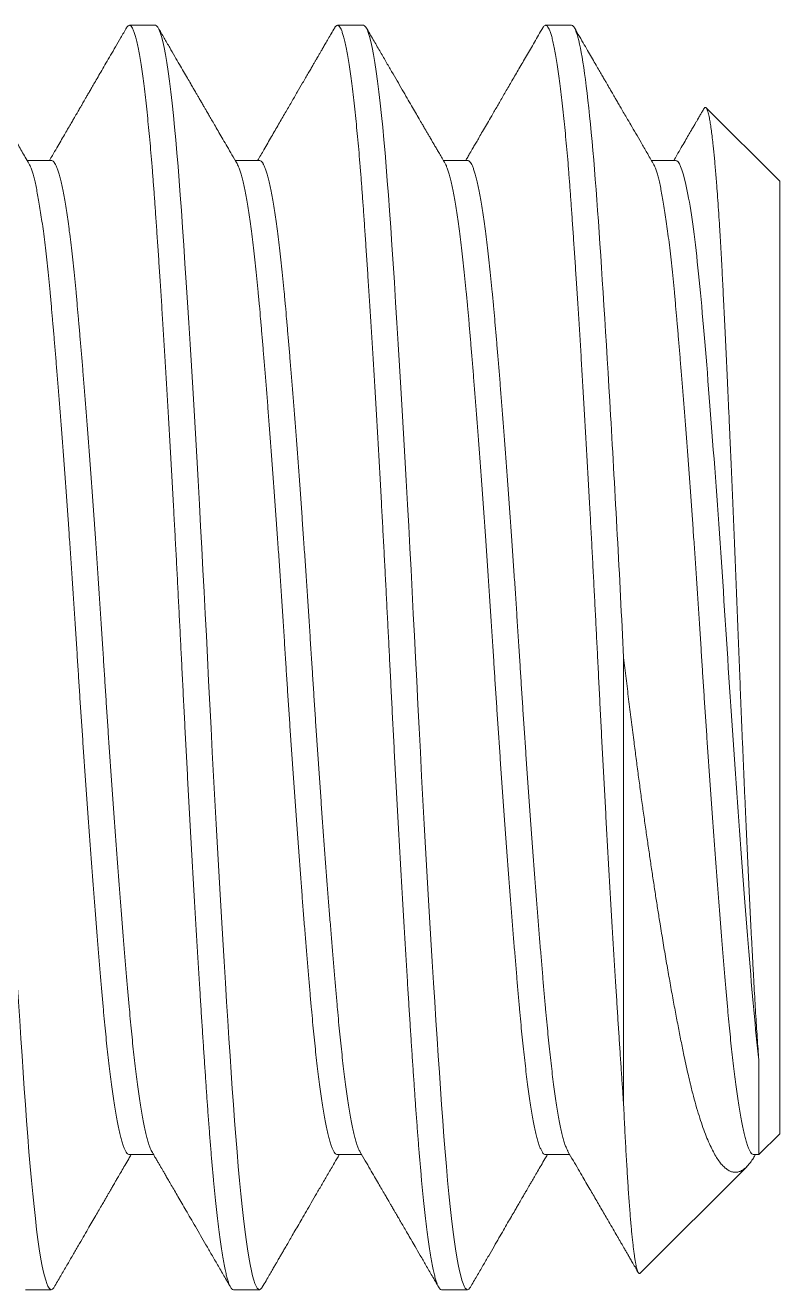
# Model space of a CAD drawing. Header units: inches. Extents: x -1 to 66.5, y -11.9 to 25.2.
# Drawn here: x 40.1658 to 40.279, y 4.3358 to 4.5258 of the extents above; entities that cross this region are included whole.
import ezdxf

# ---------------------------------------------------------------- set-up
doc = ezdxf.new("R2010")
doc.units = ezdxf.units.IN
doc.header["$MEASUREMENT"] = 0
doc.linetypes.add('SLD-Solid', pattern=[0])
doc.layers.add('Fastener', color=134, linetype='Continuous')

msp = doc.modelspace()

# ---------------------------------------------------------------- linework, layer by layer
at = {"layer": 'Fastener', "linetype": 'SLD-Solid', "lineweight": 15}
for p, q in [((40.1853, 4.52584), (40.18139, 4.52584)), ((40.21655, 4.52584), (40.21264, 4.52584)), ((40.2478, 4.52584), (40.24389, 4.52584)), ((40.27905, 4.5024), (40.268, 4.51345)), ((40.16967, 4.50554), (40.16603, 4.50554)), ((40.20092, 4.50554), (40.19728, 4.50554)), ((40.23217, 4.50554), (40.22853, 4.50554)), ((40.26342, 4.50554), (40.25978, 4.50554)), ((40.27905, 4.5024), (40.27905, 4.35928)), ((40.25561, 4.36367), (40.25561, 4.43084)), ((40.27591, 4.35615), (40.27905, 4.35928)), ((40.18139, 4.35614), (40.18503, 4.35614)), ((40.21264, 4.35614), (40.21628, 4.35614)), ((40.24389, 4.35614), (40.24753, 4.35614)), ((40.27514, 4.35614), (40.27591, 4.35614)), ((40.27538, 4.35609), (40.27541, 4.35614)), ((40.25809, 4.33832), (40.27409, 4.35433)), ((40.16577, 4.33584), (40.16967, 4.33584)), ((40.19702, 4.33584), (40.20092, 4.33584)), ((40.22827, 4.33584), (40.23217, 4.33584))]:
    msp.add_line(p, q, dxfattribs=at)
at = {"layer": 'Fastener', "linetype": 'SLD-Solid', "lineweight": 15, "flags": 128}
for points in [[(40.1701, 4.33623), (40.17003, 4.33611), (40.16985, 4.33591), (40.16967, 4.33584), (40.16951, 4.3359), (40.16934, 4.33607), (40.16917, 4.33635), (40.169, 4.33675), (40.16883, 4.33728), (40.16865, 4.33791), (40.16847, 4.33867), (40.16827, 4.33964), (40.16807, 4.34075), (40.16787, 4.342), (40.16767, 4.34339), (40.16747, 4.34491), (40.16728, 4.34656), (40.16708, 4.34834), (40.16688, 4.35024), (40.16668, 4.35225), (40.16649, 4.35438), (40.16631, 4.35656), (40.16612, 4.35885), (40.16594, 4.36122), (40.16577, 4.36367), (40.1656, 4.36602), (40.16544, 4.36846), (40.16527, 4.37099), (40.16509, 4.37361), (40.16492, 4.37631), (40.16474, 4.37909), (40.16456, 4.38194), (40.16437, 4.38515), (40.16417, 4.38845), (40.16397, 4.39181), (40.16377, 4.39524), (40.16357, 4.39872), (40.16337, 4.40224), (40.16317, 4.4058), (40.16297, 4.4094), (40.16278, 4.41301), (40.16259, 4.41663), (40.1624, 4.4202), (40.16222, 4.42376), (40.16204, 4.42731), (40.16186, 4.43084), (40.1617, 4.43411), (40.16153, 4.43739), (40.16136, 4.44069), (40.16119, 4.44399), (40.16101, 4.44729), (40.16084, 4.45058), (40.16066, 4.45385), (40.16046, 4.45743), (40.16026, 4.46098), (40.16006, 4.46449), (40.15986, 4.46794), (40.15966, 4.47134), (40.15946, 4.47468), (40.15926, 4.47794), (40.15907, 4.48112), (40.15887, 4.48421), (40.15868, 4.48721), (40.15849, 4.49007), (40.15831, 4.49282), (40.15813, 4.49547), (40.15795, 4.49802), (40.15779, 4.50029), (40.15762, 4.50249), (40.15745, 4.50462), (40.15728, 4.50667), (40.15711, 4.50863), (40.15693, 4.51051), (40.15675, 4.51229), (40.15655, 4.51413), (40.15636, 4.51586), (40.15616, 4.51745), (40.15596, 4.51892), (40.15576, 4.52024), (40.15556, 4.52143), (40.15536, 4.52248), (40.15516, 4.52339), (40.15497, 4.52415), (40.15477, 4.52477), (40.15459, 4.52524), (40.1544, 4.52558), (40.15422, 4.52578), (40.15405, 4.52584), (40.15405, 4.52584)], [(40.20135, 4.33623), (40.20128, 4.33611), (40.2011, 4.33591), (40.20092, 4.33584), (40.20076, 4.3359), (40.20059, 4.33607), (40.20042, 4.33635), (40.20025, 4.33675), (40.20008, 4.33728), (40.1999, 4.33791), (40.19972, 4.33867), (40.19952, 4.33964), (40.19932, 4.34075), (40.19912, 4.342), (40.19892, 4.34339), (40.19872, 4.34491), (40.19853, 4.34656), (40.19833, 4.34834), (40.19813, 4.35024), (40.19793, 4.35225), (40.19774, 4.35438), (40.19756, 4.35656), (40.19737, 4.35885), (40.19719, 4.36122), (40.19702, 4.36367), (40.19685, 4.36602), (40.19669, 4.36846), (40.19652, 4.37099), (40.19634, 4.37361), (40.19617, 4.37631), (40.19599, 4.37909), (40.19581, 4.38194), (40.19562, 4.38515), (40.19542, 4.38845), (40.19522, 4.39181), (40.19502, 4.39524), (40.19482, 4.39872), (40.19462, 4.40224), (40.19442, 4.4058), (40.19422, 4.4094), (40.19403, 4.41301), (40.19384, 4.41663), (40.19365, 4.4202), (40.19347, 4.42376), (40.19329, 4.42731), (40.19311, 4.43084), (40.19295, 4.43411), (40.19278, 4.43739), (40.19261, 4.44069), (40.19244, 4.44399), (40.19226, 4.44729), (40.19209, 4.45058), (40.19191, 4.45385), (40.19171, 4.45743), (40.19151, 4.46098), (40.19131, 4.46449), (40.19111, 4.46794), (40.19091, 4.47134), (40.19071, 4.47468), (40.19051, 4.47794), (40.19032, 4.48112), (40.19012, 4.48421), (40.18993, 4.48721), (40.18974, 4.49007), (40.18956, 4.49282), (40.18938, 4.49547), (40.1892, 4.49802), (40.18904, 4.50029), (40.18887, 4.50249), (40.1887, 4.50462), (40.18853, 4.50667), (40.18836, 4.50863), (40.18818, 4.51051), (40.188, 4.51229), (40.1878, 4.51413), (40.18761, 4.51586), (40.18741, 4.51745), (40.18721, 4.51892), (40.18701, 4.52024), (40.18681, 4.52143), (40.18661, 4.52248), (40.18641, 4.52339), (40.18622, 4.52415), (40.18602, 4.52477), (40.18584, 4.52524), (40.18565, 4.52558), (40.18547, 4.52578), (40.1853, 4.52584), (40.1853, 4.52584)], [(40.2326, 4.33623), (40.23253, 4.33611), (40.23235, 4.33591), (40.23217, 4.33584), (40.23201, 4.3359), (40.23184, 4.33607), (40.23167, 4.33635), (40.2315, 4.33675), (40.23133, 4.33728), (40.23115, 4.33791), (40.23097, 4.33867), (40.23077, 4.33964), (40.23057, 4.34075), (40.23037, 4.342), (40.23017, 4.34339), (40.22997, 4.34491), (40.22978, 4.34656), (40.22958, 4.34834), (40.22938, 4.35024), (40.22918, 4.35225), (40.22899, 4.35438), (40.22881, 4.35656), (40.22862, 4.35885), (40.22844, 4.36122), (40.22827, 4.36367), (40.2281, 4.36602), (40.22794, 4.36846), (40.22777, 4.37099), (40.22759, 4.37361), (40.22742, 4.37631), (40.22724, 4.37909), (40.22706, 4.38194), (40.22687, 4.38515), (40.22667, 4.38845), (40.22647, 4.39181), (40.22627, 4.39524), (40.22607, 4.39872), (40.22587, 4.40224), (40.22567, 4.4058), (40.22547, 4.4094), (40.22528, 4.41301), (40.22509, 4.41663), (40.2249, 4.4202), (40.22472, 4.42376), (40.22454, 4.42731), (40.22436, 4.43084), (40.2242, 4.43411), (40.22403, 4.43739), (40.22386, 4.44069), (40.22369, 4.44399), (40.22351, 4.44729), (40.22334, 4.45058), (40.22316, 4.45385), (40.22296, 4.45743), (40.22276, 4.46098), (40.22256, 4.46449), (40.22236, 4.46794), (40.22216, 4.47134), (40.22196, 4.47468), (40.22176, 4.47794), (40.22157, 4.48112), (40.22137, 4.48421), (40.22118, 4.48721), (40.22099, 4.49007), (40.22081, 4.49282), (40.22063, 4.49547), (40.22045, 4.49802), (40.22029, 4.50029), (40.22012, 4.50249), (40.21995, 4.50462), (40.21978, 4.50667), (40.21961, 4.50863), (40.21943, 4.51051), (40.21925, 4.51229), (40.21905, 4.51413), (40.21886, 4.51586), (40.21866, 4.51745), (40.21846, 4.51892), (40.21826, 4.52024), (40.21806, 4.52143), (40.21786, 4.52248), (40.21766, 4.52339), (40.21747, 4.52415), (40.21727, 4.52477), (40.21709, 4.52524), (40.2169, 4.52558), (40.21672, 4.52578), (40.21655, 4.52584), (40.21655, 4.52584)]]:
    msp.add_lwpolyline(points, dxfattribs=at)
at = {"layer": 'Fastener', "linetype": 'SLD-Solid', "lineweight": 15}
for points, knots in [([(40.19702, 4.33584), (40.19696, 4.33585), (40.19685, 4.33587), (40.19669, 4.33605), (40.19652, 4.33633), (40.19634, 4.33674), (40.19617, 4.33726), (40.19599, 4.33789), (40.19581, 4.33868), (40.19562, 4.33962), (40.19542, 4.34073), (40.19522, 4.34198), (40.19502, 4.34336), (40.19482, 4.34488), (40.19462, 4.34654), (40.19442, 4.34831), (40.19422, 4.35021), (40.19403, 4.35223), (40.19384, 4.35434), (40.19365, 4.35654), (40.19347, 4.35882), (40.19329, 4.36119), (40.19311, 4.36359), (40.19295, 4.36601), (40.19278, 4.36845), (40.19261, 4.37098), (40.19244, 4.3736), (40.19226, 4.3763), (40.19209, 4.37908), (40.1919, 4.38203), (40.19171, 4.38515), (40.19151, 4.38844), (40.19131, 4.3918), (40.19111, 4.39523), (40.19091, 4.39871), (40.19071, 4.40223), (40.19051, 4.40579), (40.19032, 4.40939), (40.19012, 4.413), (40.18993, 4.4166), (40.18974, 4.42019), (40.18956, 4.42375), (40.18938, 4.4273), (40.18921, 4.43075), (40.18904, 4.43412), (40.18887, 4.4374), (40.1887, 4.4407), (40.18853, 4.44399), (40.18836, 4.44729), (40.18818, 4.45058), (40.188, 4.45397), (40.1878, 4.45744), (40.18761, 4.46099), (40.18741, 4.4645), (40.18721, 4.46795), (40.18701, 4.47135), (40.18681, 4.47468), (40.18661, 4.47795), (40.18641, 4.48113), (40.18622, 4.48422), (40.18602, 4.48721), (40.18584, 4.49008), (40.18565, 4.49283), (40.18547, 4.49548), (40.1853, 4.49797), (40.18513, 4.50031), (40.18497, 4.50251), (40.1848, 4.50464), (40.18463, 4.50668), (40.18445, 4.50865), (40.18427, 4.51052), (40.18409, 4.51237), (40.1839, 4.51416), (40.1837, 4.51588), (40.1835, 4.51748), (40.1833, 4.51894), (40.1831, 4.52027), (40.1829, 4.52146), (40.1827, 4.5225), (40.1825, 4.52341), (40.18231, 4.52417), (40.18212, 4.52479), (40.18193, 4.52526), (40.18175, 4.5256), (40.18157, 4.5258), (40.18139, 4.52586), (40.18123, 4.5258), (40.18108, 4.52567), (40.181, 4.52551), (40.18097, 4.52545)], [0, 0, 0, 0, 0.0106493, 0.0213657, 0.0321433, 0.042976, 0.0538576, 0.0647816, 0.0757413, 0.0878301, 0.0999449, 0.1120763, 0.1242151, 0.1363518, 0.1484772, 0.1605817, 0.1726564, 0.1846921, 0.1966798, 0.2083984, 0.2200544, 0.2316401, 0.243148, 0.2537973, 0.2645137, 0.2752913, 0.286124, 0.2970056, 0.3079296, 0.3188893, 0.3309781, 0.3430929, 0.3552243, 0.3673631, 0.3794998, 0.3916252, 0.4037298, 0.4158044, 0.4278401, 0.4398278, 0.4515464, 0.4632024, 0.4747881, 0.486296, 0.4969453, 0.5076617, 0.5184393, 0.529272, 0.5401536, 0.5510776, 0.5620373, 0.5741262, 0.5862409, 0.5983723, 0.6105111, 0.6226479, 0.6347732, 0.6468778, 0.6589524, 0.6709881, 0.6829758, 0.6946944, 0.7063504, 0.7179361, 0.729444, 0.7400933, 0.7508097, 0.7615873, 0.77242, 0.7833016, 0.7942256, 0.8051854, 0.8172742, 0.8293889, 0.8415204, 0.8536591, 0.8657959, 0.8779212, 0.8900258, 0.9021004, 0.9141361, 0.9261238, 0.9378424, 0.9494984, 0.9610841, 0.9725921, 0.9832413, 0.9939577, 1, 1, 1, 1]), ([(40.22827, 4.33584), (40.22821, 4.33585), (40.2281, 4.33587), (40.22794, 4.33605), (40.22777, 4.33633), (40.22759, 4.33674), (40.22742, 4.33726), (40.22724, 4.33789), (40.22706, 4.33868), (40.22687, 4.33962), (40.22667, 4.34073), (40.22647, 4.34198), (40.22627, 4.34336), (40.22607, 4.34488), (40.22587, 4.34654), (40.22567, 4.34831), (40.22547, 4.35021), (40.22528, 4.35223), (40.22509, 4.35434), (40.2249, 4.35654), (40.22472, 4.35882), (40.22454, 4.36119), (40.22436, 4.36359), (40.2242, 4.36601), (40.22403, 4.36845), (40.22386, 4.37098), (40.22369, 4.3736), (40.22351, 4.3763), (40.22334, 4.37908), (40.22315, 4.38203), (40.22296, 4.38515), (40.22276, 4.38844), (40.22256, 4.3918), (40.22236, 4.39523), (40.22216, 4.39871), (40.22196, 4.40223), (40.22176, 4.40579), (40.22157, 4.40939), (40.22137, 4.413), (40.22118, 4.4166), (40.22099, 4.42019), (40.22081, 4.42375), (40.22063, 4.4273), (40.22046, 4.43075), (40.22029, 4.43412), (40.22012, 4.4374), (40.21995, 4.4407), (40.21978, 4.44399), (40.21961, 4.44729), (40.21943, 4.45058), (40.21925, 4.45397), (40.21905, 4.45744), (40.21886, 4.46099), (40.21866, 4.4645), (40.21846, 4.46795), (40.21826, 4.47135), (40.21806, 4.47468), (40.21786, 4.47795), (40.21766, 4.48113), (40.21747, 4.48422), (40.21727, 4.48721), (40.21709, 4.49008), (40.2169, 4.49283), (40.21672, 4.49548), (40.21655, 4.49797), (40.21638, 4.50031), (40.21622, 4.50251), (40.21605, 4.50464), (40.21588, 4.50668), (40.2157, 4.50865), (40.21552, 4.51052), (40.21534, 4.51237), (40.21515, 4.51416), (40.21495, 4.51588), (40.21475, 4.51748), (40.21455, 4.51894), (40.21435, 4.52027), (40.21415, 4.52146), (40.21395, 4.5225), (40.21376, 4.52341), (40.21356, 4.52417), (40.21337, 4.52479), (40.21318, 4.52526), (40.213, 4.5256), (40.21282, 4.5258), (40.21264, 4.52586), (40.21248, 4.5258), (40.21233, 4.52567), (40.21225, 4.52551), (40.21222, 4.52545)], [0, 0, 0, 0, 0.0106492, 0.0213655, 0.0321431, 0.0429757, 0.0538572, 0.0647812, 0.0757408, 0.0878296, 0.0999442, 0.1120756, 0.1242143, 0.136351, 0.1484762, 0.1605807, 0.1726553, 0.1846909, 0.1966785, 0.208397, 0.220053, 0.2316386, 0.2431464, 0.2537957, 0.264512, 0.2752895, 0.2861222, 0.2970037, 0.3079276, 0.3188873, 0.330976, 0.3430907, 0.355222, 0.3673607, 0.3794974, 0.3916226, 0.4037272, 0.4158017, 0.4278373, 0.4398249, 0.4515435, 0.4631994, 0.474785, 0.4862929, 0.4969421, 0.5076584, 0.518436, 0.5292686, 0.5401501, 0.551074, 0.5620337, 0.5741225, 0.5862371, 0.5983685, 0.6105072, 0.6226438, 0.6347691, 0.6468736, 0.6589482, 0.6709838, 0.6829714, 0.6946899, 0.7063459, 0.7179315, 0.7294393, 0.7400886, 0.7508049, 0.7615824, 0.7724151, 0.7832966, 0.7942205, 0.8051802, 0.8172689, 0.8293836, 0.8415149, 0.8536536, 0.8657903, 0.8779155, 0.8900201, 0.9020946, 0.9141302, 0.9261178, 0.9378364, 0.9494923, 0.9610779, 0.9725858, 0.983235, 0.9939513, 1, 1, 1, 1]), ([(40.25561, 4.36367), (40.25555, 4.36444), (40.25545, 4.366), (40.25528, 4.36845), (40.25511, 4.37098), (40.25494, 4.3736), (40.25476, 4.3763), (40.25459, 4.37908), (40.2544, 4.38203), (40.25421, 4.38515), (40.25401, 4.38844), (40.25381, 4.3918), (40.25361, 4.39523), (40.25341, 4.39871), (40.25321, 4.40223), (40.25301, 4.40579), (40.25282, 4.40939), (40.25262, 4.413), (40.25243, 4.4166), (40.25224, 4.42019), (40.25206, 4.42375), (40.25188, 4.4273), (40.25171, 4.43075), (40.25154, 4.43412), (40.25137, 4.4374), (40.2512, 4.4407), (40.25103, 4.44399), (40.25086, 4.44729), (40.25068, 4.45058), (40.2505, 4.45397), (40.2503, 4.45744), (40.25011, 4.46099), (40.24991, 4.4645), (40.24971, 4.46795), (40.24951, 4.47135), (40.24931, 4.47468), (40.24911, 4.47795), (40.24891, 4.48113), (40.24872, 4.48422), (40.24852, 4.48721), (40.24834, 4.49008), (40.24815, 4.49283), (40.24797, 4.49548), (40.2478, 4.49797), (40.24763, 4.50031), (40.24747, 4.50251), (40.2473, 4.50464), (40.24713, 4.50668), (40.24695, 4.50865), (40.24677, 4.51052), (40.24659, 4.51237), (40.2464, 4.51416), (40.2462, 4.51588), (40.246, 4.51748), (40.2458, 4.51894), (40.2456, 4.52027), (40.2454, 4.52146), (40.2452, 4.5225), (40.245, 4.52341), (40.24481, 4.52417), (40.24462, 4.52479), (40.24443, 4.52526), (40.24425, 4.5256), (40.24407, 4.5258), (40.24389, 4.52586), (40.24373, 4.5258), (40.24358, 4.52567), (40.2435, 4.52551), (40.24347, 4.52545)], [0, 0, 0, 0, 0.01407, 0.02823, 0.042469, 0.056782, 0.07116, 0.085593, 0.100074, 0.116046, 0.132053, 0.148081, 0.16412, 0.180156, 0.196176, 0.21217, 0.228123, 0.244025, 0.259864, 0.275348, 0.290748, 0.306056, 0.321261, 0.335331, 0.34949, 0.36373, 0.378043, 0.39242, 0.406854, 0.421334, 0.437307, 0.453313, 0.469342, 0.485381, 0.501416, 0.517437, 0.53343, 0.549384, 0.565286, 0.581125, 0.596608, 0.612009, 0.627316, 0.642521, 0.656592, 0.670751, 0.684991, 0.699304, 0.713681, 0.728114, 0.742595, 0.758567, 0.774574, 0.790603, 0.806641, 0.822677, 0.838698, 0.854691, 0.870645, 0.886547, 0.902386, 0.917869, 0.93327, 0.948577, 0.963782, 0.977853, 0.992012, 1, 1, 1, 1]), ([(40.25561, 4.43084), (40.25501, 4.44296), (40.25433, 4.45556), (40.25298, 4.47883), (40.2523, 4.48945), (40.2511, 4.50659), (40.25043, 4.51379), (40.24907, 4.52343), (40.2484, 4.52584), (40.2478, 4.52584)], [0, 0, 0, 0, 0.25, 0.25, 0.5, 0.5, 0.75, 0.75, 1, 1, 1, 1]), ([(40.16631, 4.50506), (40.16595, 4.50569), (40.16525, 4.50689), (40.16424, 4.50863), (40.1633, 4.51025), (40.16244, 4.51173), (40.16171, 4.51299), (40.16108, 4.51406), (40.16057, 4.51495), (40.1601, 4.51576), (40.15967, 4.51649), (40.15912, 4.51745), (40.1584, 4.5187), (40.15747, 4.5203), (40.15649, 4.52199), (40.15548, 4.52373), (40.15481, 4.52489), (40.15447, 4.52547)], [0, 0, 0, 0, 0.091731, 0.177093, 0.256082, 0.328692, 0.394924, 0.442485, 0.486103, 0.52578, 0.561512, 0.593428, 0.66652, 0.745097, 0.829051, 0.914633, 1, 1, 1, 1]), ([(40.18097, 4.52547), (40.18068, 4.52498), (40.18013, 4.52402), (40.17933, 4.52264), (40.17859, 4.52136), (40.1779, 4.52018), (40.17727, 4.5191), (40.1767, 4.51812), (40.17621, 4.51726), (40.17578, 4.51653), (40.17543, 4.51592), (40.17511, 4.51538), (40.17484, 4.51491), (40.17462, 4.51452), (40.17443, 4.51421), (40.1743, 4.51397), (40.17419, 4.51378), (40.17408, 4.51359), (40.17394, 4.51336), (40.17379, 4.5131), (40.17362, 4.5128), (40.17342, 4.51246), (40.17319, 4.51206), (40.17289, 4.51155), (40.17253, 4.51092), (40.1721, 4.51018), (40.17161, 4.50935), (40.17107, 4.50841), (40.17047, 4.50738), (40.16991, 4.50642), (40.16955, 4.50579), (40.1694, 4.50554)], [0, 0, 0, 0, 0.07417, 0.14337, 0.207601, 0.266866, 0.321164, 0.370498, 0.414869, 0.449623, 0.480578, 0.507735, 0.531094, 0.550657, 0.566422, 0.57839, 0.586561, 0.595037, 0.60656, 0.621262, 0.634579, 0.651343, 0.671837, 0.696061, 0.728311, 0.765431, 0.807418, 0.854272, 0.905992, 0.962575, 1, 1, 1, 1]), ([(40.19756, 4.50506), (40.1973, 4.50551), (40.19681, 4.50635), (40.1961, 4.50758), (40.19545, 4.50869), (40.19486, 4.50971), (40.19433, 4.51063), (40.19386, 4.51144), (40.19345, 4.51215), (40.19309, 4.51275), (40.1928, 4.51326), (40.19256, 4.51367), (40.19238, 4.51398), (40.19226, 4.5142), (40.19217, 4.51435), (40.19208, 4.5145), (40.19196, 4.51471), (40.19179, 4.51501), (40.19156, 4.5154), (40.19128, 4.51587), (40.19096, 4.51644), (40.19056, 4.51713), (40.19008, 4.51796), (40.18951, 4.51893), (40.18888, 4.52001), (40.18819, 4.52121), (40.18743, 4.52253), (40.1866, 4.52396), (40.18602, 4.52495), (40.18572, 4.52547)], [0, 0, 0, 0, 0.0648757, 0.1247423, 0.1795963, 0.229437, 0.2742614, 0.314069, 0.3488587, 0.3786278, 0.4033767, 0.4232492, 0.4386453, 0.4495855, 0.4548666, 0.4609299, 0.4713158, 0.4860248, 0.5050589, 0.5284176, 0.5561013, 0.5881098, 0.6299895, 0.6775205, 0.730705, 0.7895427, 0.8540366, 0.9241892, 1, 1, 1, 1]), ([(40.21222, 4.52547), (40.21204, 4.52517), (40.21172, 4.52461), (40.21126, 4.52383), (40.21086, 4.52313), (40.21051, 4.52254), (40.21022, 4.52203), (40.21, 4.52165), (40.20984, 4.52138), (40.20974, 4.52119), (40.20966, 4.52106), (40.20959, 4.52094), (40.20951, 4.52079), (40.20937, 4.52056), (40.20917, 4.52022), (40.20891, 4.51977), (40.2086, 4.51923), (40.20823, 4.5186), (40.20783, 4.51791), (40.20729, 4.51697), (40.20659, 4.51577), (40.20572, 4.51427), (40.20479, 4.51266), (40.20378, 4.51093), (40.20271, 4.50908), (40.20166, 4.50727), (40.20097, 4.50608), (40.20065, 4.50554)], [0, 0, 0, 0, 0.044438, 0.0840404, 0.1188097, 0.1487442, 0.1738454, 0.1941149, 0.2061445, 0.2154579, 0.2220523, 0.2259827, 0.2335612, 0.243805, 0.26161, 0.2841546, 0.31144, 0.3434622, 0.3787931, 0.4161577, 0.484951, 0.5597453, 0.6405503, 0.7273756, 0.8202276, 0.9191126, 1, 1, 1, 1]), ([(40.22881, 4.50506), (40.22866, 4.50533), (40.22837, 4.50583), (40.22796, 4.50652), (40.22761, 4.50714), (40.22729, 4.50768), (40.22701, 4.50817), (40.22677, 4.50857), (40.22658, 4.50891), (40.2264, 4.50922), (40.2262, 4.50957), (40.22595, 4.50998), (40.22567, 4.51047), (40.22532, 4.51108), (40.22487, 4.51184), (40.22434, 4.51276), (40.22374, 4.51379), (40.22308, 4.51493), (40.22235, 4.51619), (40.22158, 4.51752), (40.22076, 4.51894), (40.21989, 4.52043), (40.21897, 4.52202), (40.21799, 4.52371), (40.21732, 4.52487), (40.21697, 4.52547)], [0, 0, 0, 0, 0.0388421, 0.0730623, 0.1027647, 0.1292894, 0.1530395, 0.1740159, 0.1885515, 0.202478, 0.2194954, 0.2399008, 0.2636933, 0.2908744, 0.3303707, 0.3753574, 0.4258356, 0.4818075, 0.5432728, 0.6102349, 0.6784062, 0.7514662, 0.8294177, 0.9122607, 1, 1, 1, 1]), ([(40.24347, 4.52547), (40.24304, 4.52474), (40.24223, 4.52333), (40.24104, 4.52128), (40.23992, 4.51935), (40.23887, 4.51754), (40.23789, 4.51586), (40.23699, 4.5143), (40.23619, 4.51292), (40.23548, 4.5117), (40.23487, 4.51065), (40.23431, 4.50969), (40.23389, 4.50897), (40.2336, 4.50846), (40.23341, 4.50813), (40.23323, 4.50782), (40.23305, 4.50752), (40.23286, 4.50719), (40.23263, 4.5068), (40.23235, 4.50631), (40.2321, 4.50588), (40.23194, 4.50561), (40.2319, 4.50554)], [0, 0, 0, 0, 0.10929, 0.212362, 0.30922, 0.399865, 0.4843, 0.562526, 0.634546, 0.692473, 0.745539, 0.793509, 0.836375, 0.853924, 0.87045, 0.885952, 0.90043, 0.915679, 0.935429, 0.960072, 0.989605, 1, 1, 1, 1]), ([(40.26006, 4.50506), (40.25974, 4.50561), (40.25913, 4.50667), (40.25825, 4.50818), (40.25745, 4.50956), (40.25672, 4.51082), (40.2561, 4.51188), (40.25558, 4.51278), (40.25515, 4.51352), (40.25477, 4.51417), (40.25445, 4.51473), (40.25417, 4.51521), (40.25394, 4.51561), (40.25375, 4.51594), (40.25359, 4.51621), (40.25347, 4.51642), (40.25334, 4.51664), (40.25318, 4.51692), (40.25295, 4.51731), (40.25267, 4.5178), (40.25232, 4.5184), (40.25191, 4.5191), (40.25145, 4.5199), (40.25092, 4.52081), (40.25033, 4.52183), (40.24968, 4.52295), (40.24897, 4.52417), (40.24848, 4.52503), (40.24822, 4.52547)], [0, 0, 0, 0, 0.080665, 0.154898, 0.222693, 0.284048, 0.338961, 0.379798, 0.416157, 0.448038, 0.47544, 0.498407, 0.517833, 0.534071, 0.547121, 0.556983, 0.565683, 0.579511, 0.598468, 0.622555, 0.651771, 0.686119, 0.725598, 0.770209, 0.819954, 0.874833, 0.934848, 1, 1, 1, 1]), ([(40.26768, 4.51333), (40.26766, 4.5133), (40.26758, 4.51317), (40.26747, 4.51297), (40.26732, 4.51273), (40.26719, 4.51249), (40.26706, 4.51227), (40.26696, 4.51209), (40.26687, 4.51195), (40.2668, 4.51182), (40.26672, 4.51169), (40.2666, 4.51147), (40.2664, 4.51113), (40.26611, 4.51064), (40.26576, 4.51003), (40.26533, 4.50928), (40.26482, 4.50841), (40.26424, 4.50741), (40.26367, 4.50644), (40.2633, 4.5058), (40.26315, 4.50554)], [0, 0, 0, 0, 0.013804, 0.048626, 0.077749, 0.108163, 0.139985, 0.160442, 0.178669, 0.19404, 0.209005, 0.231532, 0.277579, 0.340117, 0.419142, 0.51465, 0.626638, 0.7551, 0.900029, 1, 1, 1, 1]), ([(40.26768, 4.51333), (40.26769, 4.51334), (40.26773, 4.51345), (40.26783, 4.51351), (40.26794, 4.51352), (40.26804, 4.51341), (40.26813, 4.51325), (40.26822, 4.51302), (40.26831, 4.51272), (40.2684, 4.51235), (40.2685, 4.51184), (40.26862, 4.51117), (40.26875, 4.51027), (40.26889, 4.50924), (40.26901, 4.50819), (40.26912, 4.50717), (40.26921, 4.50623), (40.26931, 4.50522), (40.2694, 4.50415), (40.26949, 4.50301), (40.2696, 4.50165), (40.26972, 4.50002), (40.26985, 4.4981), (40.26999, 4.49606), (40.27012, 4.49389), (40.27025, 4.49159), (40.27037, 4.48943), (40.27047, 4.48747), (40.27056, 4.48573), (40.27066, 4.4837), (40.27077, 4.48133), (40.27091, 4.4786), (40.27104, 4.47578), (40.27118, 4.47286), (40.27131, 4.46984), (40.27144, 4.46707), (40.27155, 4.4646), (40.27164, 4.46245), (40.27175, 4.45998), (40.27187, 4.45718), (40.27201, 4.45403), (40.27214, 4.45083), (40.27228, 4.44758), (40.27241, 4.44428), (40.27255, 4.44093), (40.27268, 4.43756), (40.27281, 4.43421), (40.27294, 4.4309), (40.27307, 4.42763), (40.2732, 4.42436), (40.27333, 4.42108), (40.27347, 4.41779), (40.27361, 4.41451), (40.27375, 4.41125), (40.27389, 4.4081), (40.27402, 4.40506), (40.27416, 4.40213), (40.27429, 4.39925), (40.27443, 4.39641), (40.27457, 4.39361), (40.2747, 4.39085), (40.27484, 4.38817), (40.27497, 4.3857), (40.27509, 4.38344), (40.27521, 4.38136), (40.27532, 4.37935), (40.27544, 4.3774), (40.27555, 4.37552), (40.27567, 4.37371), (40.27579, 4.37198), (40.27587, 4.3709), (40.27591, 4.37037)], [0, 0, 0, 0, 0.001903, 0.018853, 0.035803, 0.047354, 0.058907, 0.070457, 0.082098, 0.093741, 0.105382, 0.121983, 0.138585, 0.155306, 0.172026, 0.183424, 0.194824, 0.206222, 0.217707, 0.229194, 0.240678, 0.257015, 0.273352, 0.289802, 0.306252, 0.323061, 0.33987, 0.35116, 0.362451, 0.37374, 0.389994, 0.406247, 0.42262, 0.438992, 0.455741, 0.472489, 0.483742, 0.494996, 0.506248, 0.522089, 0.537929, 0.55388, 0.56983, 0.586128, 0.602425, 0.618842, 0.63526, 0.651101, 0.666941, 0.682897, 0.698853, 0.715178, 0.731502, 0.747955, 0.764407, 0.779814, 0.79522, 0.810735, 0.826249, 0.842104, 0.857959, 0.873931, 0.889904, 0.903472, 0.91704, 0.930681, 0.944323, 0.9582, 0.972077, 0.986039, 1, 1, 1, 1]), ([(40.18139, 4.35614), (40.18139, 4.35614), (40.18132, 4.35612), (40.1812, 4.35619), (40.181, 4.35636), (40.18081, 4.35667), (40.1806, 4.3571), (40.1804, 4.35766), (40.18019, 4.35833), (40.17999, 4.35911), (40.17979, 4.35998), (40.17959, 4.36096), (40.17939, 4.36205), (40.17919, 4.36325), (40.17899, 4.36455), (40.1788, 4.36595), (40.1786, 4.36744), (40.1784, 4.36902), (40.17821, 4.37069), (40.17802, 4.37242), (40.17784, 4.37421), (40.17766, 4.37607), (40.17748, 4.37806), (40.17729, 4.38017), (40.1771, 4.38243), (40.1769, 4.38479), (40.1767, 4.38724), (40.17649, 4.38977), (40.17629, 4.39233), (40.17609, 4.39491), (40.17589, 4.3975), (40.17569, 4.40014), (40.17549, 4.40284), (40.17529, 4.40557), (40.17509, 4.40834), (40.17489, 4.41115), (40.17469, 4.41397), (40.1745, 4.41681), (40.17431, 4.41965), (40.17412, 4.42247), (40.17393, 4.42527), (40.17375, 4.42806), (40.17357, 4.43092), (40.17339, 4.43385), (40.17319, 4.43686), (40.17299, 4.43989), (40.17279, 4.44292), (40.17258, 4.44594), (40.17238, 4.44889), (40.17218, 4.45176), (40.17198, 4.45455), (40.17178, 4.45731), (40.17158, 4.46002), (40.17138, 4.4627), (40.17118, 4.46532), (40.17098, 4.46788), (40.17079, 4.47038), (40.17059, 4.47282), (40.1704, 4.47516), (40.17021, 4.47742), (40.17003, 4.47959), (40.16985, 4.48167), (40.16967, 4.48373), (40.16948, 4.48576), (40.16929, 4.48777), (40.16909, 4.48969), (40.16888, 4.49152), (40.16868, 4.49326), (40.16848, 4.49487), (40.16827, 4.49636), (40.16807, 4.49771), (40.16787, 4.49897), (40.16767, 4.50012), (40.16747, 4.50116), (40.16728, 4.5021), (40.16708, 4.50292), (40.16688, 4.50363), (40.16668, 4.50423), (40.16649, 4.50472), (40.16637, 4.50495), (40.16631, 4.50506)], [0, 0, 0, 0, 0.000011, 0.013269, 0.026623, 0.040063, 0.053579, 0.06716, 0.080795, 0.093689, 0.106612, 0.119552, 0.1325, 0.145445, 0.158379, 0.17129, 0.18417, 0.197007, 0.209794, 0.222293, 0.234725, 0.247082, 0.259355, 0.272613, 0.285967, 0.299407, 0.312923, 0.326504, 0.340139, 0.353033, 0.365955, 0.378895, 0.391843, 0.404789, 0.417723, 0.430634, 0.443513, 0.456351, 0.469137, 0.481636, 0.494068, 0.506425, 0.518699, 0.531957, 0.545311, 0.558751, 0.572267, 0.585848, 0.599482, 0.612377, 0.625299, 0.638239, 0.651187, 0.664133, 0.677066, 0.689978, 0.702857, 0.715695, 0.728481, 0.74098, 0.753412, 0.765769, 0.778043, 0.7913, 0.804654, 0.818095, 0.831611, 0.845191, 0.858826, 0.871721, 0.884643, 0.897583, 0.910531, 0.923477, 0.93641, 0.949322, 0.962201, 0.975038, 0.987825, 1, 1, 1, 1]), ([(40.18475, 4.35663), (40.18474, 4.35665), (40.18466, 4.35677), (40.18451, 4.35711), (40.1843, 4.35766), (40.1841, 4.35833), (40.1839, 4.35911), (40.1837, 4.35998), (40.1835, 4.36096), (40.1833, 4.36205), (40.1831, 4.36325), (40.1829, 4.36455), (40.1827, 4.36595), (40.1825, 4.36744), (40.18231, 4.36902), (40.18212, 4.37069), (40.18193, 4.37242), (40.18175, 4.37421), (40.18157, 4.37607), (40.18139, 4.37806), (40.1812, 4.38017), (40.181, 4.38243), (40.18081, 4.38479), (40.1806, 4.38724), (40.1804, 4.38977), (40.18019, 4.39233), (40.17999, 4.39491), (40.17979, 4.3975), (40.17959, 4.40014), (40.17939, 4.40284), (40.17919, 4.40557), (40.17899, 4.40834), (40.1788, 4.41115), (40.1786, 4.41397), (40.1784, 4.41681), (40.17821, 4.41965), (40.17802, 4.42247), (40.17784, 4.42527), (40.17766, 4.42806), (40.17748, 4.43092), (40.17729, 4.43385), (40.1771, 4.43686), (40.1769, 4.43989), (40.1767, 4.44292), (40.17649, 4.44594), (40.17629, 4.44889), (40.17609, 4.45176), (40.17589, 4.45455), (40.17569, 4.45731), (40.17549, 4.46002), (40.17529, 4.4627), (40.17509, 4.46532), (40.17489, 4.46788), (40.17469, 4.47038), (40.1745, 4.47282), (40.17431, 4.47516), (40.17412, 4.47742), (40.17393, 4.47959), (40.17375, 4.48167), (40.17357, 4.48373), (40.17339, 4.48576), (40.17319, 4.48777), (40.17299, 4.48969), (40.17279, 4.49152), (40.17258, 4.49326), (40.17238, 4.49487), (40.17218, 4.49636), (40.17198, 4.49771), (40.17178, 4.49897), (40.17158, 4.50012), (40.17138, 4.50116), (40.17118, 4.5021), (40.17098, 4.50292), (40.17079, 4.50363), (40.17059, 4.50423), (40.1704, 4.50472), (40.17021, 4.50509), (40.17003, 4.50535), (40.16985, 4.50551), (40.16973, 4.50553), (40.16967, 4.50554)], [0, 0, 0, 0, 0.002664, 0.01618, 0.029761, 0.043396, 0.056291, 0.069213, 0.082153, 0.095102, 0.108048, 0.120982, 0.133893, 0.146773, 0.159611, 0.172397, 0.184896, 0.197329, 0.209686, 0.22196, 0.235218, 0.248572, 0.262012, 0.275529, 0.28911, 0.302745, 0.31564, 0.328562, 0.341502, 0.354451, 0.367397, 0.380331, 0.393242, 0.406122, 0.41896, 0.431746, 0.444245, 0.456678, 0.469035, 0.481309, 0.494567, 0.507921, 0.521361, 0.534878, 0.548459, 0.562094, 0.574989, 0.587911, 0.600851, 0.6138, 0.626746, 0.639679, 0.652591, 0.665471, 0.678309, 0.691095, 0.703594, 0.716027, 0.728384, 0.740658, 0.753916, 0.76727, 0.78071, 0.794227, 0.807808, 0.821443, 0.834337, 0.84726, 0.8602, 0.873149, 0.886095, 0.899028, 0.91194, 0.92482, 0.937658, 0.950444, 0.962943, 0.975376, 0.987733, 1, 1, 1, 1]), ([(40.21264, 4.35614), (40.21258, 4.35615), (40.21245, 4.35617), (40.21225, 4.35636), (40.21206, 4.35667), (40.21185, 4.3571), (40.21165, 4.35766), (40.21144, 4.35833), (40.21124, 4.35911), (40.21104, 4.35998), (40.21084, 4.36096), (40.21064, 4.36205), (40.21044, 4.36325), (40.21024, 4.36455), (40.21005, 4.36595), (40.20985, 4.36744), (40.20965, 4.36902), (40.20946, 4.37069), (40.20927, 4.37242), (40.20909, 4.37421), (40.20891, 4.37607), (40.20873, 4.37806), (40.20854, 4.38017), (40.20835, 4.38243), (40.20815, 4.38479), (40.20795, 4.38724), (40.20774, 4.38977), (40.20754, 4.39233), (40.20734, 4.39491), (40.20714, 4.3975), (40.20694, 4.40014), (40.20674, 4.40284), (40.20654, 4.40557), (40.20634, 4.40834), (40.20614, 4.41115), (40.20594, 4.41397), (40.20575, 4.41681), (40.20556, 4.41965), (40.20537, 4.42247), (40.20518, 4.42527), (40.205, 4.42806), (40.20482, 4.43092), (40.20464, 4.43385), (40.20444, 4.43686), (40.20424, 4.43989), (40.20404, 4.44292), (40.20384, 4.44594), (40.20363, 4.44889), (40.20343, 4.45176), (40.20323, 4.45455), (40.20303, 4.45731), (40.20283, 4.46002), (40.20263, 4.4627), (40.20243, 4.46532), (40.20223, 4.46788), (40.20204, 4.47038), (40.20184, 4.47282), (40.20165, 4.47516), (40.20146, 4.47742), (40.20128, 4.47959), (40.2011, 4.48167), (40.20092, 4.48373), (40.20073, 4.48576), (40.20054, 4.48777), (40.20034, 4.48969), (40.20013, 4.49152), (40.19993, 4.49326), (40.19972, 4.49487), (40.19952, 4.49636), (40.19932, 4.49771), (40.19912, 4.49897), (40.19892, 4.50012), (40.19872, 4.50116), (40.19853, 4.5021), (40.19833, 4.50292), (40.19813, 4.50363), (40.19793, 4.50423), (40.19774, 4.50472), (40.19762, 4.50495), (40.19756, 4.50506)], [0, 0, 0, 0, 0.013254, 0.026608, 0.040048, 0.053564, 0.067145, 0.08078, 0.093675, 0.106597, 0.119537, 0.132485, 0.145431, 0.158365, 0.171277, 0.184156, 0.196994, 0.20978, 0.222279, 0.234711, 0.247068, 0.259342, 0.2726, 0.285954, 0.299394, 0.312911, 0.326492, 0.340126, 0.353021, 0.365943, 0.378884, 0.391832, 0.404778, 0.417711, 0.430623, 0.443502, 0.45634, 0.469126, 0.481626, 0.494058, 0.506415, 0.518688, 0.531946, 0.5453, 0.558741, 0.572257, 0.585838, 0.599473, 0.612367, 0.62529, 0.63823, 0.651178, 0.664124, 0.677057, 0.689969, 0.702848, 0.715686, 0.728473, 0.740972, 0.753404, 0.765761, 0.778035, 0.791292, 0.804647, 0.818087, 0.831603, 0.845184, 0.858819, 0.871713, 0.884636, 0.897576, 0.910524, 0.92347, 0.936404, 0.949315, 0.962195, 0.975032, 0.987819, 1, 1, 1, 1]), ([(40.216, 4.35663), (40.21599, 4.35665), (40.21591, 4.35677), (40.21576, 4.35711), (40.21555, 4.35766), (40.21535, 4.35833), (40.21515, 4.35911), (40.21495, 4.35998), (40.21475, 4.36096), (40.21455, 4.36205), (40.21435, 4.36325), (40.21415, 4.36455), (40.21395, 4.36595), (40.21376, 4.36744), (40.21356, 4.36902), (40.21337, 4.37069), (40.21318, 4.37242), (40.213, 4.37421), (40.21282, 4.37607), (40.21264, 4.37806), (40.21245, 4.38017), (40.21225, 4.38243), (40.21206, 4.38479), (40.21185, 4.38724), (40.21165, 4.38977), (40.21144, 4.39233), (40.21124, 4.39491), (40.21104, 4.3975), (40.21084, 4.40014), (40.21064, 4.40284), (40.21044, 4.40557), (40.21024, 4.40834), (40.21005, 4.41115), (40.20985, 4.41397), (40.20965, 4.41681), (40.20946, 4.41965), (40.20927, 4.42247), (40.20909, 4.42527), (40.20891, 4.42806), (40.20873, 4.43092), (40.20854, 4.43385), (40.20835, 4.43686), (40.20815, 4.43989), (40.20795, 4.44292), (40.20774, 4.44594), (40.20754, 4.44889), (40.20734, 4.45176), (40.20714, 4.45455), (40.20694, 4.45731), (40.20674, 4.46002), (40.20654, 4.4627), (40.20634, 4.46532), (40.20614, 4.46788), (40.20594, 4.47038), (40.20575, 4.47282), (40.20556, 4.47516), (40.20537, 4.47742), (40.20518, 4.47959), (40.205, 4.48167), (40.20482, 4.48373), (40.20464, 4.48576), (40.20444, 4.48777), (40.20424, 4.48969), (40.20404, 4.49152), (40.20384, 4.49326), (40.20363, 4.49487), (40.20343, 4.49636), (40.20323, 4.49771), (40.20303, 4.49897), (40.20283, 4.50012), (40.20263, 4.50116), (40.20243, 4.5021), (40.20223, 4.50292), (40.20204, 4.50363), (40.20184, 4.50423), (40.20165, 4.50472), (40.20146, 4.50509), (40.20128, 4.50536), (40.2011, 4.5055), (40.20097, 4.50556), (40.20092, 4.50554), (40.20092, 4.50554)], [0, 0, 0, 0, 0.002668, 0.016184, 0.029765, 0.0434, 0.056294, 0.069216, 0.082157, 0.095104, 0.10805, 0.120984, 0.133895, 0.146775, 0.159612, 0.172398, 0.184897, 0.19733, 0.209686, 0.22196, 0.235218, 0.248572, 0.262012, 0.275528, 0.289109, 0.302743, 0.315638, 0.32856, 0.3415, 0.354448, 0.367394, 0.380328, 0.393239, 0.406118, 0.418956, 0.431742, 0.444241, 0.456673, 0.46903, 0.481304, 0.494561, 0.507915, 0.521356, 0.534872, 0.548453, 0.562087, 0.574982, 0.587904, 0.600844, 0.613792, 0.626738, 0.639671, 0.652583, 0.665462, 0.6783, 0.691086, 0.703585, 0.716017, 0.728374, 0.740648, 0.753905, 0.767259, 0.7807, 0.794216, 0.807796, 0.821431, 0.834326, 0.847248, 0.860188, 0.873136, 0.886082, 0.899015, 0.911927, 0.924806, 0.937644, 0.95043, 0.962929, 0.975361, 0.987718, 0.999991, 1, 1, 1, 1]), ([(40.24389, 4.35614), (40.24383, 4.35615), (40.2437, 4.35617), (40.2435, 4.35636), (40.24331, 4.35667), (40.2431, 4.3571), (40.2429, 4.35766), (40.24269, 4.35833), (40.24249, 4.35911), (40.24229, 4.35998), (40.24209, 4.36096), (40.24189, 4.36205), (40.24169, 4.36325), (40.24149, 4.36455), (40.2413, 4.36595), (40.2411, 4.36744), (40.2409, 4.36902), (40.24071, 4.37069), (40.24052, 4.37242), (40.24034, 4.37421), (40.24016, 4.37607), (40.23998, 4.37806), (40.23979, 4.38017), (40.2396, 4.38243), (40.2394, 4.38479), (40.2392, 4.38724), (40.23899, 4.38977), (40.23879, 4.39233), (40.23859, 4.39491), (40.23839, 4.3975), (40.23819, 4.40014), (40.23799, 4.40284), (40.23779, 4.40557), (40.23759, 4.40834), (40.23739, 4.41115), (40.23719, 4.41397), (40.237, 4.41681), (40.23681, 4.41965), (40.23662, 4.42247), (40.23643, 4.42527), (40.23625, 4.42806), (40.23607, 4.43092), (40.23589, 4.43385), (40.23569, 4.43686), (40.23549, 4.43989), (40.23529, 4.44292), (40.23509, 4.44594), (40.23488, 4.44889), (40.23468, 4.45176), (40.23448, 4.45455), (40.23428, 4.45731), (40.23408, 4.46002), (40.23388, 4.4627), (40.23368, 4.46532), (40.23348, 4.46788), (40.23329, 4.47038), (40.23309, 4.47282), (40.2329, 4.47516), (40.23271, 4.47742), (40.23253, 4.47959), (40.23235, 4.48167), (40.23217, 4.48373), (40.23198, 4.48576), (40.23179, 4.48777), (40.23159, 4.48969), (40.23138, 4.49152), (40.23118, 4.49326), (40.23098, 4.49487), (40.23077, 4.49636), (40.23057, 4.49771), (40.23037, 4.49897), (40.23017, 4.50012), (40.22997, 4.50116), (40.22978, 4.5021), (40.22958, 4.50292), (40.22938, 4.50363), (40.22918, 4.50423), (40.22899, 4.50472), (40.22887, 4.50495), (40.22881, 4.50506)], [0, 0, 0, 0, 0.013251, 0.026606, 0.040046, 0.053562, 0.067143, 0.080778, 0.093673, 0.106595, 0.119536, 0.132484, 0.14543, 0.158364, 0.171275, 0.184155, 0.196993, 0.209779, 0.222279, 0.234711, 0.247068, 0.259342, 0.2726, 0.285954, 0.299394, 0.312911, 0.326492, 0.340126, 0.353021, 0.365944, 0.378884, 0.391832, 0.404778, 0.417712, 0.430624, 0.443503, 0.456341, 0.469127, 0.481627, 0.494059, 0.506416, 0.51869, 0.531948, 0.545302, 0.558742, 0.572259, 0.58584, 0.599475, 0.612369, 0.625292, 0.638232, 0.65118, 0.664126, 0.67706, 0.689972, 0.702851, 0.715689, 0.728476, 0.740975, 0.753407, 0.765764, 0.778038, 0.791296, 0.80465, 0.818091, 0.831607, 0.845188, 0.858823, 0.871718, 0.88464, 0.89758, 0.910529, 0.923475, 0.936408, 0.94932, 0.962199, 0.975037, 0.987824, 1, 1, 1, 1]), ([(40.24725, 4.35663), (40.24724, 4.35665), (40.24716, 4.35677), (40.24701, 4.35711), (40.2468, 4.35766), (40.2466, 4.35833), (40.2464, 4.35911), (40.2462, 4.35998), (40.246, 4.36096), (40.2458, 4.36205), (40.2456, 4.36325), (40.2454, 4.36455), (40.2452, 4.36595), (40.245, 4.36744), (40.24481, 4.36902), (40.24462, 4.37069), (40.24443, 4.37242), (40.24425, 4.37421), (40.24407, 4.37607), (40.24389, 4.37806), (40.2437, 4.38017), (40.2435, 4.38243), (40.24331, 4.38479), (40.2431, 4.38724), (40.2429, 4.38977), (40.24269, 4.39233), (40.24249, 4.39491), (40.24229, 4.3975), (40.24209, 4.40014), (40.24189, 4.40284), (40.24169, 4.40557), (40.24149, 4.40834), (40.2413, 4.41115), (40.2411, 4.41397), (40.2409, 4.41681), (40.24071, 4.41965), (40.24052, 4.42247), (40.24034, 4.42527), (40.24016, 4.42806), (40.23998, 4.43092), (40.23979, 4.43385), (40.2396, 4.43686), (40.2394, 4.43989), (40.2392, 4.44292), (40.23899, 4.44594), (40.23879, 4.44889), (40.23859, 4.45176), (40.23839, 4.45455), (40.23819, 4.45731), (40.23799, 4.46002), (40.23779, 4.4627), (40.23759, 4.46532), (40.23739, 4.46788), (40.23719, 4.47038), (40.237, 4.47282), (40.23681, 4.47516), (40.23662, 4.47742), (40.23643, 4.47959), (40.23625, 4.48167), (40.23607, 4.48373), (40.23589, 4.48576), (40.23569, 4.48777), (40.23549, 4.48969), (40.23529, 4.49152), (40.23509, 4.49326), (40.23488, 4.49487), (40.23468, 4.49636), (40.23448, 4.49771), (40.23428, 4.49897), (40.23408, 4.50012), (40.23388, 4.50116), (40.23368, 4.5021), (40.23348, 4.50292), (40.23329, 4.50363), (40.23309, 4.50423), (40.2329, 4.50472), (40.23271, 4.50509), (40.23253, 4.50535), (40.23235, 4.50551), (40.23223, 4.50553), (40.23217, 4.50554)], [0, 0, 0, 0, 0.002663, 0.01618, 0.029761, 0.043396, 0.056291, 0.069214, 0.082155, 0.095103, 0.108049, 0.120984, 0.133895, 0.146775, 0.159613, 0.1724, 0.1849, 0.197332, 0.209689, 0.221964, 0.235222, 0.248576, 0.262017, 0.275534, 0.289115, 0.30275, 0.315645, 0.328568, 0.341508, 0.354457, 0.367403, 0.380337, 0.393249, 0.406129, 0.418967, 0.431754, 0.444253, 0.456686, 0.469043, 0.481317, 0.494575, 0.50793, 0.521371, 0.534887, 0.548469, 0.562104, 0.574999, 0.587921, 0.600862, 0.613811, 0.626757, 0.639691, 0.652603, 0.665483, 0.678321, 0.691107, 0.703607, 0.71604, 0.728397, 0.740671, 0.753929, 0.767284, 0.780724, 0.794241, 0.807822, 0.821457, 0.834352, 0.847275, 0.860216, 0.873164, 0.88611, 0.899045, 0.911956, 0.924836, 0.937674, 0.950461, 0.962961, 0.975393, 0.98775, 1, 1, 1, 1]), ([(40.27514, 4.35614), (40.27514, 4.35614), (40.27507, 4.35612), (40.27495, 4.35619), (40.27475, 4.35636), (40.27456, 4.35667), (40.27435, 4.3571), (40.27415, 4.35766), (40.27394, 4.35833), (40.27374, 4.35911), (40.27354, 4.35998), (40.27334, 4.36096), (40.27314, 4.36205), (40.27294, 4.36325), (40.27274, 4.36455), (40.27255, 4.36595), (40.27235, 4.36744), (40.27215, 4.36902), (40.27196, 4.37069), (40.27177, 4.37242), (40.27159, 4.37421), (40.27141, 4.37607), (40.27123, 4.37806), (40.27104, 4.38017), (40.27085, 4.38243), (40.27065, 4.38479), (40.27045, 4.38724), (40.27024, 4.38977), (40.27004, 4.39233), (40.26984, 4.39491), (40.26964, 4.3975), (40.26944, 4.40014), (40.26924, 4.40284), (40.26904, 4.40557), (40.26884, 4.40834), (40.26864, 4.41115), (40.26844, 4.41397), (40.26825, 4.41681), (40.26806, 4.41965), (40.26787, 4.42247), (40.26768, 4.42527), (40.2675, 4.42806), (40.26732, 4.43092), (40.26714, 4.43385), (40.26694, 4.43686), (40.26674, 4.43989), (40.26654, 4.44292), (40.26634, 4.44594), (40.26613, 4.44889), (40.26593, 4.45176), (40.26573, 4.45455), (40.26553, 4.45731), (40.26533, 4.46002), (40.26513, 4.4627), (40.26493, 4.46532), (40.26473, 4.46788), (40.26454, 4.47038), (40.26434, 4.47282), (40.26415, 4.47516), (40.26396, 4.47742), (40.26378, 4.47959), (40.2636, 4.48167), (40.26342, 4.48373), (40.26323, 4.48576), (40.26304, 4.48777), (40.26284, 4.48969), (40.26263, 4.49152), (40.26243, 4.49326), (40.26222, 4.49487), (40.26202, 4.49636), (40.26182, 4.49771), (40.26162, 4.49897), (40.26142, 4.50012), (40.26122, 4.50116), (40.26103, 4.5021), (40.26083, 4.50292), (40.26063, 4.50363), (40.26043, 4.50423), (40.26024, 4.50472), (40.26012, 4.50495), (40.26006, 4.50506)], [0, 0, 0, 0, 0.000009, 0.013267, 0.026621, 0.040061, 0.053577, 0.067158, 0.080792, 0.093687, 0.106609, 0.119549, 0.132497, 0.145443, 0.158376, 0.171288, 0.184167, 0.197005, 0.209791, 0.22229, 0.234722, 0.247079, 0.259352, 0.27261, 0.285964, 0.299404, 0.31292, 0.326501, 0.340136, 0.35303, 0.365952, 0.378893, 0.391841, 0.404786, 0.41772, 0.430631, 0.443511, 0.456348, 0.469134, 0.481633, 0.494065, 0.506422, 0.518696, 0.531954, 0.545308, 0.558748, 0.572264, 0.585845, 0.599479, 0.612374, 0.625296, 0.638236, 0.651184, 0.66413, 0.677063, 0.689975, 0.702854, 0.715692, 0.728478, 0.740977, 0.753409, 0.765766, 0.778039, 0.791297, 0.804651, 0.818091, 0.831607, 0.845188, 0.858823, 0.871717, 0.884639, 0.89758, 0.910527, 0.923473, 0.936407, 0.949318, 0.962197, 0.975035, 0.987821, 1, 1, 1, 1]), ([(40.27591, 4.37037), (40.27539, 4.37496), (40.27492, 4.38036), (40.27388, 4.39297), (40.27333, 4.40014), (40.27225, 4.4152), (40.27172, 4.42308), (40.27076, 4.43835), (40.27023, 4.44621), (40.26915, 4.46129), (40.2686, 4.46848), (40.26757, 4.48113), (40.2671, 4.48654), (40.26606, 4.49577), (40.26551, 4.49946), (40.26443, 4.50434), (40.2639, 4.50554), (40.26342, 4.50554)], [0, 0, 0, 0, 0.125, 0.125, 0.25, 0.25, 0.375, 0.375, 0.5, 0.5, 0.625, 0.625, 0.75, 0.75, 0.875, 0.875, 1, 1, 1, 1]), ([(40.27538, 4.35609), (40.27525, 4.35588), (40.27497, 4.3554), (40.27454, 4.35482), (40.2741, 4.35431), (40.27366, 4.35393), (40.27321, 4.35366), (40.27275, 4.3535), (40.27229, 4.35347), (40.27182, 4.35355), (40.27135, 4.35377), (40.27088, 4.35411), (40.2704, 4.35457), (40.26992, 4.35517), (40.26944, 4.3559), (40.26897, 4.35677), (40.26849, 4.35777), (40.268, 4.35891), (40.26752, 4.36019), (40.26705, 4.36161), (40.26657, 4.36318), (40.2661, 4.36488), (40.26568, 4.36652), (40.26533, 4.36804), (40.26502, 4.3694), (40.26467, 4.37103), (40.26428, 4.37295), (40.26384, 4.3752), (40.26339, 4.37754), (40.26293, 4.37999), (40.26248, 4.38255), (40.26201, 4.38521), (40.26155, 4.38797), (40.26113, 4.39054), (40.26075, 4.39289), (40.26042, 4.39501), (40.26009, 4.39718), (40.25976, 4.39938), (40.25943, 4.40162), (40.2591, 4.4039), (40.25877, 4.40624), (40.25843, 4.40862), (40.2581, 4.41103), (40.25778, 4.41347), (40.25745, 4.41595), (40.25711, 4.41862), (40.25674, 4.4215), (40.25636, 4.42459), (40.25598, 4.4277), (40.25573, 4.42979), (40.25561, 4.43084)], [0, 0, 0, 0, 0.017666, 0.038552, 0.059438, 0.080739, 0.10204, 0.123465, 0.14489, 0.16681, 0.188729, 0.210784, 0.232838, 0.255316, 0.277793, 0.300416, 0.323039, 0.346311, 0.369583, 0.393017, 0.416451, 0.440394, 0.464337, 0.480416, 0.496498, 0.512577, 0.535935, 0.559294, 0.582784, 0.606275, 0.630178, 0.65408, 0.678124, 0.702169, 0.719415, 0.736665, 0.753912, 0.771278, 0.788648, 0.806015, 0.823759, 0.841507, 0.859251, 0.877126, 0.895004, 0.912879, 0.934606, 0.956333, 0.978167, 1, 1, 1, 1]), ([(40.27591, 4.37037), (40.27591, 4.36999), (40.27591, 4.36923), (40.27591, 4.36815), (40.27591, 4.3671), (40.27591, 4.36591), (40.27591, 4.3646), (40.27591, 4.36322), (40.27591, 4.36196), (40.27591, 4.3608), (40.27591, 4.35976), (40.27591, 4.35884), (40.27591, 4.35805), (40.27591, 4.3574), (40.27591, 4.35688), (40.27591, 4.35649), (40.27591, 4.35625), (40.27591, 4.35613), (40.27591, 4.35615), (40.27591, 4.35615)], [0, 0, 0, 0, 0.041693, 0.083386, 0.125194, 0.167001, 0.233024, 0.299047, 0.365528, 0.432009, 0.499937, 0.567865, 0.636293, 0.70472, 0.771852, 0.838984, 0.906599, 0.974213, 1, 1, 1, 1]), ([(40.25561, 4.36367), (40.25564, 4.36308), (40.25569, 4.36191), (40.25577, 4.36022), (40.25586, 4.35858), (40.25594, 4.35699), (40.25603, 4.35545), (40.25612, 4.35397), (40.2562, 4.35253), (40.25629, 4.35115), (40.25638, 4.34983), (40.25648, 4.34857), (40.25657, 4.34738), (40.25666, 4.34628), (40.25675, 4.34525), (40.25684, 4.3443), (40.25693, 4.34342), (40.25702, 4.3426), (40.25711, 4.34185), (40.2572, 4.34117), (40.25729, 4.34055), (40.25738, 4.34), (40.25747, 4.33952), (40.25756, 4.33912), (40.25765, 4.3388), (40.25774, 4.33855), (40.25783, 4.33838), (40.25791, 4.33828), (40.258, 4.33826), (40.25806, 4.33828), (40.25809, 4.33832), (40.25809, 4.33832)], [0, 0, 0, 0, 0.03514, 0.070287, 0.105427, 0.140811, 0.176201, 0.211585, 0.247739, 0.2839, 0.320054, 0.356474, 0.392901, 0.429321, 0.464461, 0.499608, 0.534748, 0.570132, 0.605523, 0.640907, 0.677061, 0.713222, 0.749376, 0.785796, 0.822223, 0.858643, 0.893783, 0.928929, 0.964069, 0.999456, 1, 1, 1, 1]), ([(40.1701, 4.33621), (40.17043, 4.33678), (40.17107, 4.33789), (40.172, 4.33949), (40.17287, 4.341), (40.17369, 4.34241), (40.17445, 4.34372), (40.17514, 4.3449), (40.17576, 4.34598), (40.17632, 4.34694), (40.17682, 4.34781), (40.17728, 4.34859), (40.17766, 4.34925), (40.17797, 4.34979), (40.17822, 4.35022), (40.17844, 4.3506), (40.17863, 4.35093), (40.1788, 4.35121), (40.17896, 4.3515), (40.17916, 4.35185), (40.17943, 4.35231), (40.17978, 4.35291), (40.18022, 4.35367), (40.18073, 4.35454), (40.18122, 4.35538), (40.18153, 4.35593), (40.18166, 4.35614)], [0, 0, 0, 0, 0.085621, 0.166245, 0.241877, 0.312516, 0.378165, 0.438826, 0.491452, 0.539646, 0.583409, 0.622741, 0.657644, 0.682245, 0.704042, 0.72304, 0.739234, 0.752629, 0.766018, 0.783215, 0.80424, 0.836103, 0.874016, 0.917975, 0.967979, 1, 1, 1, 1]), ([(40.18475, 4.35662), (40.18489, 4.35639), (40.18513, 4.35596), (40.18547, 4.35539), (40.18573, 4.35492), (40.18592, 4.3546), (40.18604, 4.35439), (40.18611, 4.35427), (40.18618, 4.35416), (40.18626, 4.35402), (40.18641, 4.35377), (40.18662, 4.3534), (40.18692, 4.35289), (40.18728, 4.35226), (40.1877, 4.35153), (40.18818, 4.35071), (40.18871, 4.34981), (40.18928, 4.34882), (40.1899, 4.34775), (40.19058, 4.34657), (40.19132, 4.3453), (40.1921, 4.34396), (40.19291, 4.34256), (40.19376, 4.34109), (40.19466, 4.33954), (40.19561, 4.33791), (40.19626, 4.33679), (40.19659, 4.33621)], [0, 0, 0, 0, 0.033971, 0.062253, 0.084846, 0.101748, 0.109855, 0.115431, 0.119358, 0.126794, 0.136343, 0.156016, 0.181098, 0.211592, 0.247497, 0.288815, 0.332262, 0.380426, 0.433308, 0.490908, 0.55323, 0.620275, 0.687814, 0.759555, 0.835498, 0.915646, 1, 1, 1, 1]), ([(40.20135, 4.33621), (40.20153, 4.33654), (40.20189, 4.33715), (40.20238, 4.338), (40.20281, 4.33873), (40.20316, 4.33934), (40.20344, 4.33982), (40.20366, 4.3402), (40.20384, 4.34051), (40.204, 4.34078), (40.20415, 4.34105), (40.2043, 4.3413), (40.20445, 4.34156), (40.20461, 4.34184), (40.20485, 4.34225), (40.20519, 4.34284), (40.20563, 4.3436), (40.20613, 4.34447), (40.20669, 4.34543), (40.20731, 4.3465), (40.20799, 4.34766), (40.20872, 4.34893), (40.20951, 4.35029), (40.21035, 4.35174), (40.21125, 4.35328), (40.2121, 4.35476), (40.21266, 4.35572), (40.21291, 4.35614)], [0, 0, 0, 0, 0.049077, 0.091898, 0.128461, 0.158771, 0.182825, 0.201352, 0.215724, 0.229515, 0.242738, 0.255395, 0.268136, 0.281878, 0.29663, 0.330806, 0.369408, 0.412435, 0.460851, 0.514291, 0.572812, 0.636415, 0.705096, 0.777491, 0.854779, 0.936959, 1, 1, 1, 1]), ([(40.216, 4.35662), (40.21627, 4.35615), (40.21679, 4.35527), (40.21752, 4.354), (40.21818, 4.35286), (40.21877, 4.35185), (40.21928, 4.35097), (40.21972, 4.35021), (40.22009, 4.34957), (40.22038, 4.34907), (40.2206, 4.34869), (40.22075, 4.34844), (40.22085, 4.34827), (40.22095, 4.3481), (40.22109, 4.34786), (40.22128, 4.34753), (40.22154, 4.34709), (40.22185, 4.34654), (40.22224, 4.34587), (40.22268, 4.34512), (40.22317, 4.34427), (40.22371, 4.34333), (40.22435, 4.34223), (40.2251, 4.34095), (40.22594, 4.33948), (40.22687, 4.33789), (40.22751, 4.33679), (40.22784, 4.33621)], [0, 0, 0, 0, 0.068233, 0.130261, 0.186083, 0.235696, 0.279098, 0.316288, 0.347262, 0.372022, 0.390564, 0.40289, 0.409288, 0.415694, 0.427879, 0.444229, 0.464745, 0.492613, 0.525129, 0.562168, 0.603728, 0.649812, 0.70042, 0.765877, 0.837624, 0.915663, 1, 1, 1, 1]), ([(40.2326, 4.33621), (40.23292, 4.33677), (40.23355, 4.33786), (40.23447, 4.33944), (40.23533, 4.34092), (40.23613, 4.34231), (40.23687, 4.34359), (40.23755, 4.34476), (40.23818, 4.34584), (40.23875, 4.34682), (40.23922, 4.34764), (40.23961, 4.34831), (40.23991, 4.34883), (40.24017, 4.34927), (40.24038, 4.34964), (40.24055, 4.34993), (40.24068, 4.35015), (40.24079, 4.35034), (40.24091, 4.35055), (40.24108, 4.35084), (40.24129, 4.3512), (40.24154, 4.35163), (40.24185, 4.35217), (40.24224, 4.35284), (40.2427, 4.35364), (40.24323, 4.35454), (40.24372, 4.35538), (40.24404, 4.35593), (40.24416, 4.35614)], [0, 0, 0, 0, 0.084198, 0.163488, 0.237875, 0.30736, 0.371945, 0.430611, 0.484553, 0.533775, 0.578274, 0.608194, 0.634284, 0.656542, 0.674971, 0.689569, 0.700448, 0.70767, 0.718483, 0.732887, 0.750881, 0.772466, 0.79764, 0.832586, 0.872699, 0.917977, 0.968419, 1, 1, 1, 1]), ([(40.24725, 4.35662), (40.24752, 4.35615), (40.24804, 4.35526), (40.24878, 4.35398), (40.24947, 4.3528), (40.25009, 4.35173), (40.25065, 4.35077), (40.25118, 4.34986), (40.25169, 4.34897), (40.25221, 4.34808), (40.25272, 4.3472), (40.25348, 4.34588), (40.25417, 4.34471), (40.25477, 4.34367), (40.25502, 4.34323), (40.25526, 4.34282), (40.25545, 4.34249), (40.25559, 4.34225), (40.25569, 4.34208), (40.25577, 4.34193), (40.25587, 4.34177), (40.25599, 4.34156), (40.25614, 4.34129), (40.25636, 4.34092), (40.25665, 4.34042), (40.25702, 4.33978), (40.25741, 4.33911), (40.25768, 4.33864), (40.25781, 4.33843)], [0, 0, 0, 0, 0.076366, 0.146898, 0.211595, 0.270454, 0.323473, 0.37065, 0.420544, 0.469508, 0.517907, 0.565739, 0.687333, 0.711651, 0.736123, 0.759791, 0.779177, 0.790802, 0.799787, 0.80695, 0.815146, 0.826621, 0.841375, 0.859408, 0.888553, 0.923528, 0.964333, 1, 1, 1, 1])]:
    msp.add_open_spline(points, degree=3, knots=knots, dxfattribs=at)

doc.saveas('drawing.dxf')
